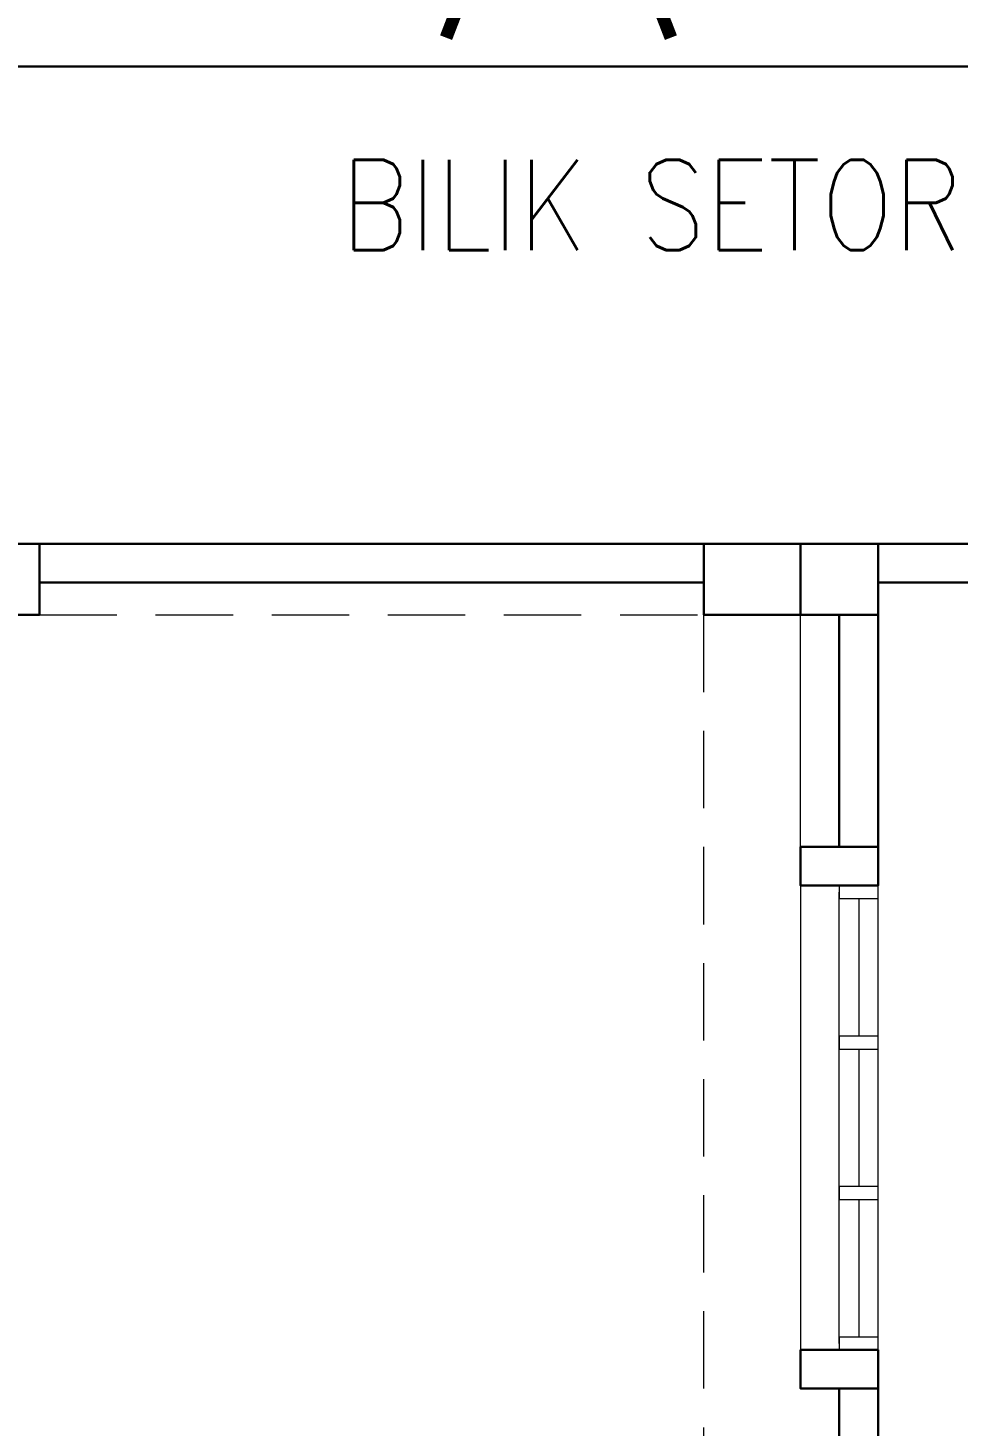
# Model space of a CAD drawing. Header units: inches. Extents: x 14 to 94880, y -4 to 65361.
# Drawn here: x 15920 to 19525, y 26353 to 31773 of the extents above; entities that cross this region are included whole.
import ezdxf
from ezdxf.enums import TextEntityAlignment as Align

# ---------------------------------------------------------------- set-up
doc = ezdxf.new("R2010")
doc.units = ezdxf.units.IN
doc.header["$MEASUREMENT"] = 0
doc.linetypes.add('HIDDEN', pattern=[0.375, 0.25, -0.125])
for name, color, linetype, lineweight in [('COLUMN', 8, 'Continuous', 30), ('LW', 8, 'Continuous', 20), ('t3', 8, 'Continuous', 25), ('wall', 8, 'Continuous', 30), ('WIN', 8, 'Continuous', 18)]:
    doc.layers.add(name, color=color, linetype=linetype, lineweight=lineweight)
doc.layers.add('stair', color=8, linetype='Continuous')
doc.styles.add('LAILA', font='romans.shx', dxfattribs={"width": 0.85})

msp = doc.modelspace()

# ---------------------------------------------------------------- linework, layer by layer
at = {"layer": 'COLUMN'}
msp.add_lwpolyline([(18915.2, 29773.4), (19215.2, 29773.4), (19215.2, 29498.4), (18915.2, 29498.4)], close=True, dxfattribs=at)
at = {"layer": 'LW'}
for p, q in [((18915.2, 28598.4), (18915.2, 29623.4)), ((18915.2, 28448.4), (18915.2, 26648.4))]:
    msp.add_line(p, q, dxfattribs=at)
at = {"layer": 'LW', "linetype": 'HIDDEN', "ltscale": 1200}
for p in [(15965.2, 29498.4), (18540.2, 22898.4)]:
    msp.add_line(p, (18540.2, 29498.4), dxfattribs=at)
at = {"layer": 'stair', "const_width": 50}
for points in [[(17541, 33023.4), (17796, 32398.4), (17541, 31735.9)], [(18412.4, 33023.4), (18157.4, 32398.4), (18412.4, 31735.9)]]:
    msp.add_lwpolyline(points, dxfattribs=at)
at = {"layer": 'wall'}
for p, q in [((20335.2, 31623.4), (15565.2, 31623.4)), ((20335.2, 31623.4), (15565.2, 31623.4)), ((20335.2, 31623.4), (15565.2, 31623.4)), ((15790.2, 29773.4), (23215.2, 29773.4)), ((15965.2, 29498.4), (15965.2, 29773.4)), ((18540.2, 29498.4), (18540.2, 29773.4)), ((19215.2, 29648.4), (19215.2, 29498.4)), ((15965.2, 29623.4), (18540.2, 29623.4)), ((15965.2, 29623.4), (18540.2, 29623.4)), ((19215.2, 29623.4), (23215.2, 29623.4)), ((15965.2, 29498.4), (15440.2, 29498.4)), ((18540.2, 29498.4), (19065.2, 29498.4)), ((19065.2, 28598.4), (19065.2, 29498.4)), ((19215.2, 28598.4), (19215.2, 29498.4)), ((19215.2, 25748.4), (19215.2, 26648.4)), ((19065.2, 25898.4), (19065.2, 26498.4))]:
    msp.add_line(p, q, dxfattribs=at)
for points in [[(19215.2, 28598.4), (19215.2, 28448.4), (18915.2, 28448.4), (18915.2, 28598.4)], [(19215.2, 26648.4), (19215.2, 26498.4), (18915.2, 26498.4), (18915.2, 26648.4)]]:
    msp.add_lwpolyline(points, close=True, dxfattribs=at)
at = {"layer": 'WIN'}
for p, q in [((19215.2, 29498.4), (19215.2, 29773.4)), ((19065.2, 26673.4), (19065.2, 28423.4)), ((19215.2, 26648.4), (19215.2, 28448.4)), ((19140.2, 28398.4), (19140.2, 27865.1)), ((19140.2, 27815.1), (19140.2, 27281.8)), ((19140.2, 27231.8), (19140.2, 26698.4))]:
    msp.add_line(p, q, dxfattribs=at)
for points in [[(19065.2, 28448.4), (19065.2, 28398.4), (19215.2, 28398.4), (19215.2, 28448.4)], [(19065.2, 27865.1), (19065.2, 27815.1), (19215.2, 27815.1), (19215.2, 27865.1)], [(19065.2, 27281.8), (19065.2, 27231.8), (19215.2, 27231.8), (19215.2, 27281.8)], [(19065.2, 26698.4), (19065.2, 26648.4), (19215.2, 26648.4), (19215.2, 26698.4)]]:
    msp.add_lwpolyline(points, close=True, dxfattribs=at)

# ---------------------------------------------------------------- texts
at = {"layer": 't3', "style": 'LAILA', "width": 0.85}
msp.add_text('BILIK SETOR', height=350, dxfattribs=at).set_placement((17132.2, 31262.4), align=Align.TOP_LEFT)

doc.saveas('drawing.dxf')
